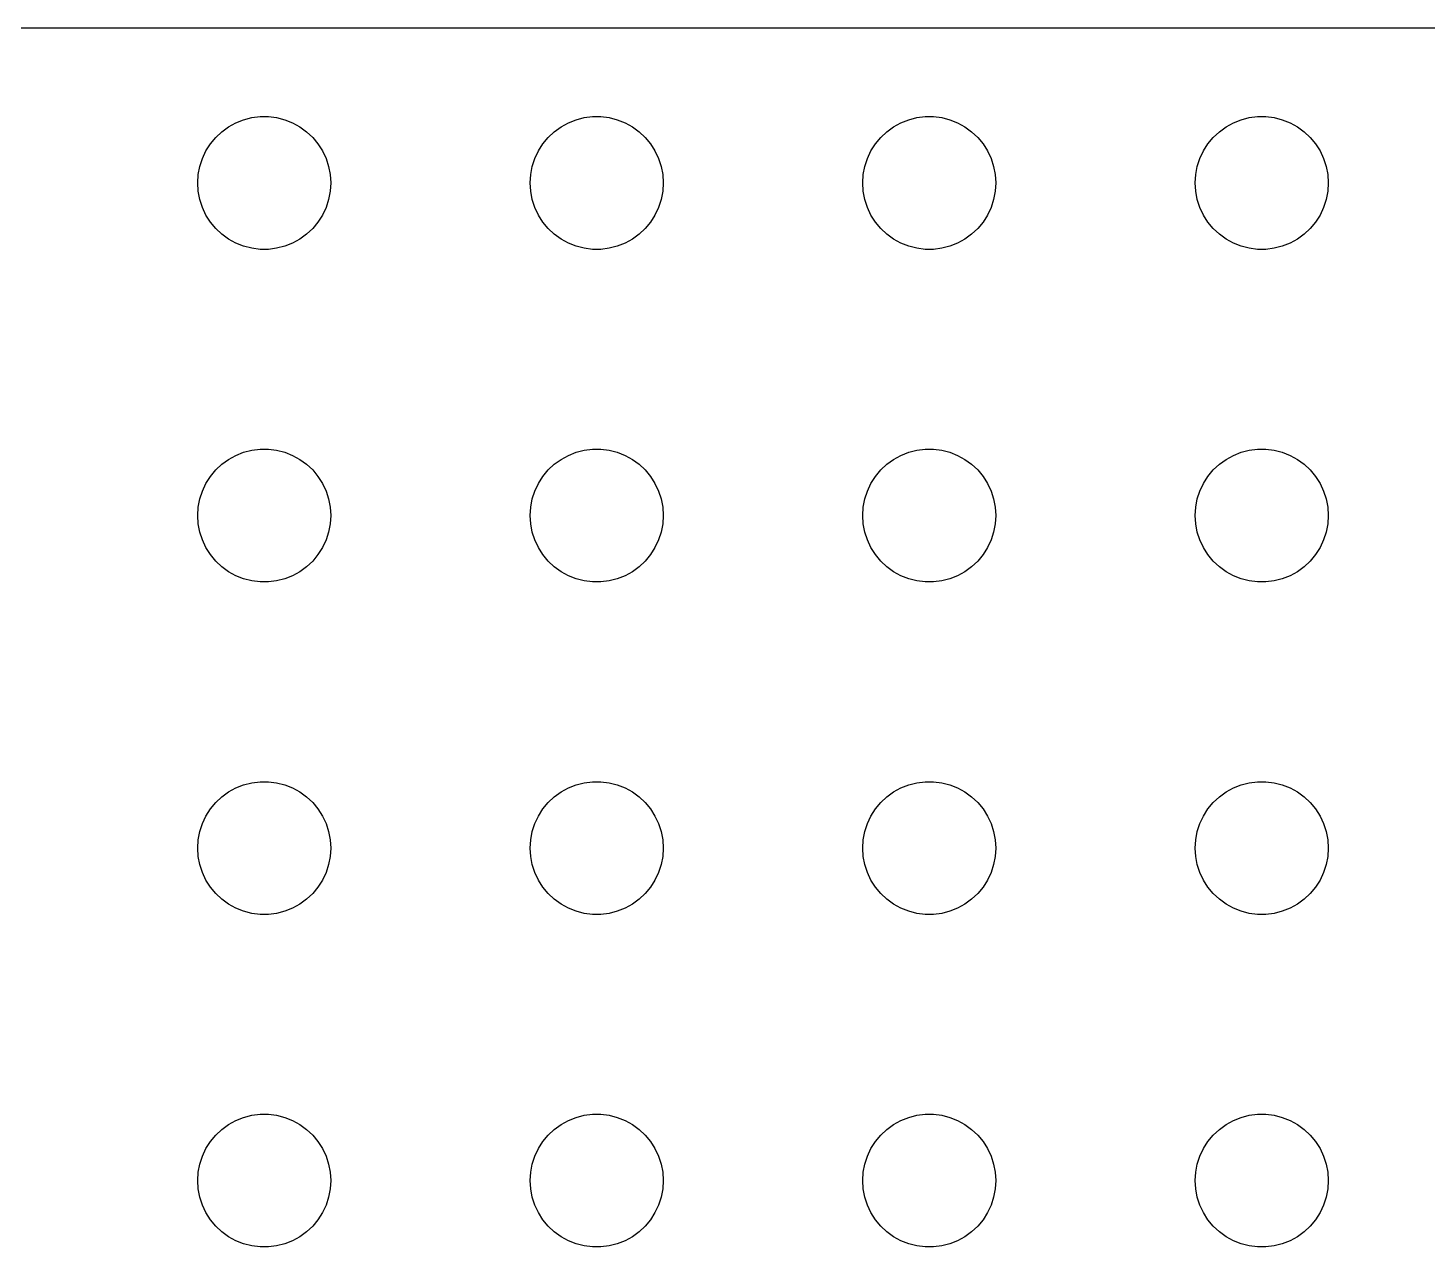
# Model space of a CAD drawing. Header units: metres. Extents: x -134 to 134, y 518 to 1078.
# Drawn here: x -63.2 to 0, y 681 to 736 of the extents above; entities that cross this region are included whole.
import ezdxf

# ---------------------------------------------------------------- set-up
doc = ezdxf.new("R2010")
doc.units = ezdxf.units.M

msp = doc.modelspace()

# ---------------------------------------------------------------- linework, layer by layer
for p, q in [((129.814, 735.99), (-129.814, 735.99)), ((-53.0621, 731.947), (-52.6884, 731.994)), ((-52.6884, 731.994), (-52.3116, 731.994)), ((-52.3116, 731.994), (-51.9379, 731.947)), ((-38.0621, 731.947), (-37.6884, 731.994)), ((-37.6884, 731.994), (-37.3116, 731.994)), ((-37.3116, 731.994), (-36.9379, 731.947)), ((-23.0621, 731.947), (-22.6884, 731.994)), ((-22.6884, 731.994), (-22.3116, 731.994)), ((-22.3116, 731.994), (-21.9379, 731.947)), ((-8.06213, 731.947), (-7.68837, 731.994)), ((-7.68837, 731.994), (-7.31161, 731.994)), ((-7.31161, 731.994), (-6.93785, 731.947)), ((-54.4123, 731.312), (-54.1075, 731.533)), ((-54.1075, 731.533), (-53.7773, 731.714)), ((-53.7773, 731.714), (-53.427, 731.853)), ((-53.427, 731.853), (-53.0621, 731.947)), ((-51.9379, 731.947), (-51.5729, 731.853)), ((-51.5729, 731.853), (-51.2227, 731.714)), ((-51.2227, 731.714), (-50.8925, 731.533)), ((-50.8925, 731.533), (-50.5877, 731.312)), ((-39.4123, 731.312), (-39.1075, 731.533)), ((-39.1075, 731.533), (-38.7773, 731.714)), ((-38.7773, 731.714), (-38.427, 731.853)), ((-38.427, 731.853), (-38.0621, 731.947)), ((-36.9379, 731.947), (-36.5729, 731.853)), ((-36.5729, 731.853), (-36.2227, 731.714)), ((-36.2227, 731.714), (-35.8925, 731.533)), ((-35.8925, 731.533), (-35.5877, 731.312)), ((-24.4123, 731.312), (-24.1075, 731.533)), ((-24.1075, 731.533), (-23.7773, 731.714)), ((-23.7773, 731.714), (-23.427, 731.853)), ((-23.427, 731.853), (-23.0621, 731.947)), ((-21.9379, 731.947), (-21.5729, 731.853)), ((-21.5729, 731.853), (-21.2227, 731.714)), ((-21.2227, 731.714), (-20.8925, 731.533)), ((-20.8925, 731.533), (-20.5877, 731.312)), ((-9.41226, 731.312), (-9.10747, 731.533)), ((-9.10747, 731.533), (-8.77733, 731.714)), ((-8.77733, 731.714), (-8.42705, 731.853)), ((-8.42705, 731.853), (-8.06213, 731.947)), ((-6.93785, 731.947), (-6.57294, 731.853)), ((-6.57294, 731.853), (-6.22266, 731.714)), ((-6.22266, 731.714), (-5.89252, 731.533)), ((-5.89252, 731.533), (-5.58772, 731.312)), ((-55.1289, 730.445), (-54.927, 730.763)), ((-54.927, 730.763), (-54.6869, 731.054)), ((-54.6869, 731.054), (-54.4123, 731.312)), ((-50.5877, 731.312), (-50.3131, 731.054)), ((-50.3131, 731.054), (-50.0729, 730.763)), ((-50.0729, 730.763), (-49.8711, 730.445)), ((-40.1289, 730.445), (-39.927, 730.763)), ((-39.927, 730.763), (-39.6869, 731.054)), ((-39.6869, 731.054), (-39.4123, 731.312)), ((-35.5877, 731.312), (-35.3131, 731.054)), ((-35.3131, 731.054), (-35.0729, 730.763)), ((-35.0729, 730.763), (-34.8711, 730.445)), ((-25.1289, 730.445), (-24.927, 730.763)), ((-24.927, 730.763), (-24.6869, 731.054)), ((-24.6869, 731.054), (-24.4123, 731.312)), ((-20.5877, 731.312), (-20.3131, 731.054)), ((-20.3131, 731.054), (-20.0729, 730.763)), ((-20.0729, 730.763), (-19.8711, 730.445)), ((-10.1289, 730.445), (-9.92705, 730.763)), ((-9.92705, 730.763), (-9.6869, 731.054)), ((-9.6869, 731.054), (-9.41226, 731.312)), ((-5.58772, 731.312), (-5.31308, 731.054)), ((-5.31308, 731.054), (-5.07294, 730.763)), ((-5.07294, 730.763), (-4.87108, 730.445)), ((-55.4057, 729.746), (-55.2893, 730.104)), ((-55.2893, 730.104), (-55.1289, 730.445)), ((-49.8711, 730.445), (-49.7107, 730.104)), ((-49.7107, 730.104), (-49.5942, 729.746)), ((-40.4057, 729.746), (-40.2893, 730.104)), ((-40.2893, 730.104), (-40.1289, 730.445)), ((-34.8711, 730.445), (-34.7107, 730.104)), ((-34.7107, 730.104), (-34.5942, 729.746)), ((-25.4057, 729.746), (-25.2893, 730.104)), ((-25.2893, 730.104), (-25.1289, 730.445)), ((-19.8711, 730.445), (-19.7107, 730.104)), ((-19.7107, 730.104), (-19.5942, 729.746)), ((-10.4057, 729.746), (-10.2893, 730.104)), ((-10.2893, 730.104), (-10.1289, 730.445)), ((-4.87108, 730.445), (-4.71066, 730.104)), ((-4.71066, 730.104), (-4.59424, 729.746)), ((-55.4763, 729.376), (-55.4057, 729.746)), ((-49.5942, 729.746), (-49.5237, 729.376)), ((-40.4763, 729.376), (-40.4057, 729.746)), ((-34.5942, 729.746), (-34.5237, 729.376)), ((-25.4763, 729.376), (-25.4057, 729.746)), ((-19.5942, 729.746), (-19.5237, 729.376)), ((-10.4763, 729.376), (-10.4057, 729.746)), ((-4.59424, 729.746), (-4.52365, 729.376)), ((-55.5, 729), (-55.4763, 729.376)), ((-55.4763, 728.624), (-55.5, 729)), ((-49.5237, 729.376), (-49.5, 729)), ((-49.5, 729), (-49.5237, 728.624)), ((-40.5, 729), (-40.4763, 729.376)), ((-40.4763, 728.624), (-40.5, 729)), ((-34.5237, 729.376), (-34.5, 729)), ((-34.5, 729), (-34.5237, 728.624)), ((-25.5, 729), (-25.4763, 729.376)), ((-25.4763, 728.624), (-25.5, 729)), ((-19.5237, 729.376), (-19.5, 729)), ((-19.5, 729), (-19.5237, 728.624)), ((-10.5, 729), (-10.4763, 729.376)), ((-10.4763, 728.624), (-10.5, 729)), ((-4.52365, 729.376), (-4.5, 729)), ((-4.5, 729), (-4.52365, 728.624)), ((-55.4057, 728.254), (-55.4763, 728.624)), ((-55.2893, 727.896), (-55.4057, 728.254)), ((-49.5942, 728.254), (-49.7107, 727.896)), ((-49.5237, 728.624), (-49.5942, 728.254)), ((-40.4057, 728.254), (-40.4763, 728.624)), ((-40.2893, 727.896), (-40.4057, 728.254)), ((-34.5942, 728.254), (-34.7107, 727.896)), ((-34.5237, 728.624), (-34.5942, 728.254)), ((-25.4057, 728.254), (-25.4763, 728.624)), ((-25.2893, 727.896), (-25.4057, 728.254)), ((-19.5942, 728.254), (-19.7107, 727.896)), ((-19.5237, 728.624), (-19.5942, 728.254)), ((-10.4057, 728.254), (-10.4763, 728.624)), ((-10.2893, 727.896), (-10.4057, 728.254)), ((-4.59424, 728.254), (-4.71066, 727.896)), ((-4.52365, 728.624), (-4.59424, 728.254)), ((-55.1289, 727.555), (-55.2893, 727.896)), ((-54.927, 727.237), (-55.1289, 727.555)), ((-49.8711, 727.555), (-50.0729, 727.237)), ((-49.7107, 727.896), (-49.8711, 727.555)), ((-40.1289, 727.555), (-40.2893, 727.896)), ((-39.927, 727.237), (-40.1289, 727.555)), ((-34.8711, 727.555), (-35.0729, 727.237)), ((-34.7107, 727.896), (-34.8711, 727.555)), ((-25.1289, 727.555), (-25.2893, 727.896)), ((-24.927, 727.237), (-25.1289, 727.555)), ((-19.8711, 727.555), (-20.0729, 727.237)), ((-19.7107, 727.896), (-19.8711, 727.555)), ((-10.1289, 727.555), (-10.2893, 727.896)), ((-9.92705, 727.237), (-10.1289, 727.555)), ((-4.87108, 727.555), (-5.07294, 727.237)), ((-4.71066, 727.896), (-4.87108, 727.555)), ((-54.6869, 726.946), (-54.927, 727.237)), ((-54.4123, 726.688), (-54.6869, 726.946)), ((-50.3131, 726.946), (-50.5877, 726.688)), ((-50.0729, 727.237), (-50.3131, 726.946)), ((-39.6869, 726.946), (-39.927, 727.237)), ((-39.4123, 726.688), (-39.6869, 726.946)), ((-35.3131, 726.946), (-35.5877, 726.688)), ((-35.0729, 727.237), (-35.3131, 726.946)), ((-24.6869, 726.946), (-24.927, 727.237)), ((-24.4123, 726.688), (-24.6869, 726.946)), ((-20.3131, 726.946), (-20.5877, 726.688)), ((-20.0729, 727.237), (-20.3131, 726.946)), ((-9.6869, 726.946), (-9.92705, 727.237)), ((-9.41226, 726.688), (-9.6869, 726.946)), ((-5.31308, 726.946), (-5.58772, 726.688)), ((-5.07294, 727.237), (-5.31308, 726.946)), ((-54.1075, 726.467), (-54.4123, 726.688)), ((-53.7773, 726.286), (-54.1075, 726.467)), ((-53.427, 726.147), (-53.7773, 726.286)), ((-51.2227, 726.286), (-51.5729, 726.147)), ((-50.8925, 726.467), (-51.2227, 726.286)), ((-50.5877, 726.688), (-50.8925, 726.467)), ((-39.1075, 726.467), (-39.4123, 726.688)), ((-38.7773, 726.286), (-39.1075, 726.467)), ((-38.427, 726.147), (-38.7773, 726.286)), ((-36.2227, 726.286), (-36.5729, 726.147)), ((-35.8925, 726.467), (-36.2227, 726.286)), ((-35.5877, 726.688), (-35.8925, 726.467)), ((-24.1075, 726.467), (-24.4123, 726.688)), ((-23.7773, 726.286), (-24.1075, 726.467)), ((-23.427, 726.147), (-23.7773, 726.286)), ((-21.2227, 726.286), (-21.5729, 726.147)), ((-20.8925, 726.467), (-21.2227, 726.286)), ((-20.5877, 726.688), (-20.8925, 726.467)), ((-9.10747, 726.467), (-9.41226, 726.688)), ((-8.77733, 726.286), (-9.10747, 726.467)), ((-8.42705, 726.147), (-8.77733, 726.286)), ((-6.22266, 726.286), (-6.57294, 726.147)), ((-5.89252, 726.467), (-6.22266, 726.286)), ((-5.58772, 726.688), (-5.89252, 726.467)), ((-53.0621, 726.053), (-53.427, 726.147)), ((-52.6884, 726.006), (-53.0621, 726.053)), ((-52.3116, 726.006), (-52.6884, 726.006)), ((-51.9379, 726.053), (-52.3116, 726.006)), ((-51.5729, 726.147), (-51.9379, 726.053)), ((-38.0621, 726.053), (-38.427, 726.147)), ((-37.6884, 726.006), (-38.0621, 726.053)), ((-37.3116, 726.006), (-37.6884, 726.006)), ((-36.9379, 726.053), (-37.3116, 726.006)), ((-36.5729, 726.147), (-36.9379, 726.053)), ((-23.0621, 726.053), (-23.427, 726.147)), ((-22.6884, 726.006), (-23.0621, 726.053)), ((-22.3116, 726.006), (-22.6884, 726.006)), ((-21.9379, 726.053), (-22.3116, 726.006)), ((-21.5729, 726.147), (-21.9379, 726.053)), ((-8.06213, 726.053), (-8.42705, 726.147)), ((-7.68837, 726.006), (-8.06213, 726.053)), ((-7.31161, 726.006), (-7.68837, 726.006)), ((-6.93785, 726.053), (-7.31161, 726.006)), ((-6.57294, 726.147), (-6.93785, 726.053)), ((-53.7773, 716.714), (-53.427, 716.853)), ((-53.427, 716.853), (-53.0621, 716.947)), ((-53.0621, 716.947), (-52.6884, 716.994)), ((-52.6884, 716.994), (-52.3116, 716.994)), ((-52.3116, 716.994), (-51.9379, 716.947)), ((-51.9379, 716.947), (-51.5729, 716.853)), ((-51.5729, 716.853), (-51.2227, 716.714)), ((-38.7773, 716.714), (-38.427, 716.853)), ((-38.427, 716.853), (-38.0621, 716.947)), ((-38.0621, 716.947), (-37.6884, 716.994)), ((-37.6884, 716.994), (-37.3116, 716.994)), ((-37.3116, 716.994), (-36.9379, 716.947)), ((-36.9379, 716.947), (-36.5729, 716.853)), ((-36.5729, 716.853), (-36.2227, 716.714)), ((-23.7773, 716.714), (-23.427, 716.853)), ((-23.427, 716.853), (-23.0621, 716.947)), ((-23.0621, 716.947), (-22.6884, 716.994)), ((-22.6884, 716.994), (-22.3116, 716.994)), ((-22.3116, 716.994), (-21.9379, 716.947)), ((-21.9379, 716.947), (-21.5729, 716.853)), ((-21.5729, 716.853), (-21.2227, 716.714)), ((-8.77733, 716.714), (-8.42705, 716.853)), ((-8.42705, 716.853), (-8.06213, 716.947)), ((-8.06213, 716.947), (-7.68837, 716.994)), ((-7.68837, 716.994), (-7.31161, 716.994)), ((-7.31161, 716.994), (-6.93785, 716.947)), ((-6.93785, 716.947), (-6.57294, 716.853)), ((-6.57294, 716.853), (-6.22266, 716.714)), ((-54.6869, 716.054), (-54.4123, 716.312)), ((-54.4123, 716.312), (-54.1075, 716.533)), ((-54.1075, 716.533), (-53.7773, 716.714)), ((-51.2227, 716.714), (-50.8925, 716.533)), ((-50.8925, 716.533), (-50.5877, 716.312)), ((-50.5877, 716.312), (-50.3131, 716.054)), ((-39.6869, 716.054), (-39.4123, 716.312)), ((-39.4123, 716.312), (-39.1075, 716.533)), ((-39.1075, 716.533), (-38.7773, 716.714)), ((-36.2227, 716.714), (-35.8925, 716.533)), ((-35.8925, 716.533), (-35.5877, 716.312)), ((-35.5877, 716.312), (-35.3131, 716.054)), ((-24.6869, 716.054), (-24.4123, 716.312)), ((-24.4123, 716.312), (-24.1075, 716.533)), ((-24.1075, 716.533), (-23.7773, 716.714)), ((-21.2227, 716.714), (-20.8925, 716.533)), ((-20.8925, 716.533), (-20.5877, 716.312)), ((-20.5877, 716.312), (-20.3131, 716.054)), ((-9.6869, 716.054), (-9.41226, 716.312)), ((-9.41226, 716.312), (-9.10747, 716.533)), ((-9.10747, 716.533), (-8.77733, 716.714)), ((-6.22266, 716.714), (-5.89252, 716.533)), ((-5.89252, 716.533), (-5.58772, 716.312)), ((-5.58772, 716.312), (-5.31308, 716.054)), ((-55.1289, 715.445), (-54.927, 715.763)), ((-54.927, 715.763), (-54.6869, 716.054)), ((-50.3131, 716.054), (-50.0729, 715.763)), ((-50.0729, 715.763), (-49.8711, 715.445)), ((-40.1289, 715.445), (-39.927, 715.763)), ((-39.927, 715.763), (-39.6869, 716.054)), ((-35.3131, 716.054), (-35.0729, 715.763)), ((-35.0729, 715.763), (-34.8711, 715.445)), ((-25.1289, 715.445), (-24.927, 715.763)), ((-24.927, 715.763), (-24.6869, 716.054)), ((-20.3131, 716.054), (-20.0729, 715.763)), ((-20.0729, 715.763), (-19.8711, 715.445)), ((-10.1289, 715.445), (-9.92705, 715.763)), ((-9.92705, 715.763), (-9.6869, 716.054)), ((-5.31308, 716.054), (-5.07294, 715.763)), ((-5.07294, 715.763), (-4.87108, 715.445)), ((-55.4057, 714.746), (-55.2893, 715.104)), ((-55.2893, 715.104), (-55.1289, 715.445)), ((-49.8711, 715.445), (-49.7107, 715.104)), ((-49.7107, 715.104), (-49.5942, 714.746)), ((-40.4057, 714.746), (-40.2893, 715.104)), ((-40.2893, 715.104), (-40.1289, 715.445)), ((-34.8711, 715.445), (-34.7107, 715.104)), ((-34.7107, 715.104), (-34.5942, 714.746)), ((-25.4057, 714.746), (-25.2893, 715.104)), ((-25.2893, 715.104), (-25.1289, 715.445)), ((-19.8711, 715.445), (-19.7107, 715.104)), ((-19.7107, 715.104), (-19.5942, 714.746)), ((-10.4057, 714.746), (-10.2893, 715.104)), ((-10.2893, 715.104), (-10.1289, 715.445)), ((-4.87108, 715.445), (-4.71066, 715.104)), ((-4.71066, 715.104), (-4.59424, 714.746)), ((-55.5, 714), (-55.4763, 714.376)), ((-55.4763, 714.376), (-55.4057, 714.746)), ((-49.5942, 714.746), (-49.5237, 714.376)), ((-49.5237, 714.376), (-49.5, 714)), ((-40.5, 714), (-40.4763, 714.376)), ((-40.4763, 714.376), (-40.4057, 714.746)), ((-34.5942, 714.746), (-34.5237, 714.376)), ((-34.5237, 714.376), (-34.5, 714)), ((-25.5, 714), (-25.4763, 714.376)), ((-25.4763, 714.376), (-25.4057, 714.746)), ((-19.5942, 714.746), (-19.5237, 714.376)), ((-19.5237, 714.376), (-19.5, 714)), ((-10.5, 714), (-10.4763, 714.376)), ((-10.4763, 714.376), (-10.4057, 714.746)), ((-4.59424, 714.746), (-4.52365, 714.376)), ((-4.52365, 714.376), (-4.5, 714)), ((-55.4763, 713.624), (-55.5, 714)), ((-49.5, 714), (-49.5237, 713.624)), ((-40.4763, 713.624), (-40.5, 714)), ((-34.5, 714), (-34.5237, 713.624)), ((-25.4763, 713.624), (-25.5, 714)), ((-19.5, 714), (-19.5237, 713.624)), ((-10.4763, 713.624), (-10.5, 714)), ((-4.5, 714), (-4.52365, 713.624)), ((-55.4057, 713.254), (-55.4763, 713.624)), ((-55.2893, 712.896), (-55.4057, 713.254)), ((-49.5942, 713.254), (-49.7107, 712.896)), ((-49.5237, 713.624), (-49.5942, 713.254)), ((-40.4057, 713.254), (-40.4763, 713.624)), ((-40.2893, 712.896), (-40.4057, 713.254)), ((-34.5942, 713.254), (-34.7107, 712.896)), ((-34.5237, 713.624), (-34.5942, 713.254)), ((-25.4057, 713.254), (-25.4763, 713.624)), ((-25.2893, 712.896), (-25.4057, 713.254)), ((-19.5942, 713.254), (-19.7107, 712.896)), ((-19.5237, 713.624), (-19.5942, 713.254)), ((-10.4057, 713.254), (-10.4763, 713.624)), ((-10.2893, 712.896), (-10.4057, 713.254)), ((-4.59424, 713.254), (-4.71066, 712.896)), ((-4.52365, 713.624), (-4.59424, 713.254)), ((-55.1289, 712.555), (-55.2893, 712.896)), ((-54.927, 712.237), (-55.1289, 712.555)), ((-49.8711, 712.555), (-50.0729, 712.237)), ((-49.7107, 712.896), (-49.8711, 712.555)), ((-40.1289, 712.555), (-40.2893, 712.896)), ((-39.927, 712.237), (-40.1289, 712.555)), ((-34.8711, 712.555), (-35.0729, 712.237)), ((-34.7107, 712.896), (-34.8711, 712.555)), ((-25.1289, 712.555), (-25.2893, 712.896)), ((-24.927, 712.237), (-25.1289, 712.555)), ((-19.8711, 712.555), (-20.0729, 712.237)), ((-19.7107, 712.896), (-19.8711, 712.555)), ((-10.1289, 712.555), (-10.2893, 712.896)), ((-9.92705, 712.237), (-10.1289, 712.555)), ((-4.87108, 712.555), (-5.07294, 712.237)), ((-4.71066, 712.896), (-4.87108, 712.555)), ((-54.6869, 711.946), (-54.927, 712.237)), ((-54.4123, 711.688), (-54.6869, 711.946)), ((-50.3131, 711.946), (-50.5877, 711.688)), ((-50.0729, 712.237), (-50.3131, 711.946)), ((-39.6869, 711.946), (-39.927, 712.237)), ((-39.4123, 711.688), (-39.6869, 711.946)), ((-35.3131, 711.946), (-35.5877, 711.688)), ((-35.0729, 712.237), (-35.3131, 711.946)), ((-24.6869, 711.946), (-24.927, 712.237)), ((-24.4123, 711.688), (-24.6869, 711.946)), ((-20.3131, 711.946), (-20.5877, 711.688)), ((-20.0729, 712.237), (-20.3131, 711.946)), ((-9.6869, 711.946), (-9.92705, 712.237)), ((-9.41226, 711.688), (-9.6869, 711.946)), ((-5.31308, 711.946), (-5.58772, 711.688)), ((-5.07294, 712.237), (-5.31308, 711.946)), ((-54.1075, 711.467), (-54.4123, 711.688)), ((-53.7773, 711.286), (-54.1075, 711.467)), ((-53.427, 711.147), (-53.7773, 711.286)), ((-53.0621, 711.053), (-53.427, 711.147)), ((-51.5729, 711.147), (-51.9379, 711.053)), ((-51.2227, 711.286), (-51.5729, 711.147)), ((-50.8925, 711.467), (-51.2227, 711.286)), ((-50.5877, 711.688), (-50.8925, 711.467)), ((-39.1075, 711.467), (-39.4123, 711.688)), ((-38.7773, 711.286), (-39.1075, 711.467)), ((-38.427, 711.147), (-38.7773, 711.286)), ((-38.0621, 711.053), (-38.427, 711.147)), ((-36.5729, 711.147), (-36.9379, 711.053)), ((-36.2227, 711.286), (-36.5729, 711.147)), ((-35.8925, 711.467), (-36.2227, 711.286)), ((-35.5877, 711.688), (-35.8925, 711.467)), ((-24.1075, 711.467), (-24.4123, 711.688)), ((-23.7773, 711.286), (-24.1075, 711.467)), ((-23.427, 711.147), (-23.7773, 711.286)), ((-23.0621, 711.053), (-23.427, 711.147)), ((-21.5729, 711.147), (-21.9379, 711.053)), ((-21.2227, 711.286), (-21.5729, 711.147)), ((-20.8925, 711.467), (-21.2227, 711.286)), ((-20.5877, 711.688), (-20.8925, 711.467)), ((-9.10747, 711.467), (-9.41226, 711.688)), ((-8.77733, 711.286), (-9.10747, 711.467)), ((-8.42705, 711.147), (-8.77733, 711.286)), ((-8.06213, 711.053), (-8.42705, 711.147)), ((-6.57294, 711.147), (-6.93785, 711.053)), ((-6.22266, 711.286), (-6.57294, 711.147)), ((-5.89252, 711.467), (-6.22266, 711.286)), ((-5.58772, 711.688), (-5.89252, 711.467)), ((-52.6884, 711.006), (-53.0621, 711.053)), ((-52.3116, 711.006), (-52.6884, 711.006)), ((-51.9379, 711.053), (-52.3116, 711.006)), ((-37.6884, 711.006), (-38.0621, 711.053)), ((-37.3116, 711.006), (-37.6884, 711.006)), ((-36.9379, 711.053), (-37.3116, 711.006)), ((-22.6884, 711.006), (-23.0621, 711.053)), ((-22.3116, 711.006), (-22.6884, 711.006)), ((-21.9379, 711.053), (-22.3116, 711.006)), ((-7.68837, 711.006), (-8.06213, 711.053)), ((-7.31161, 711.006), (-7.68837, 711.006)), ((-6.93785, 711.053), (-7.31161, 711.006)), ((-54.1075, 701.533), (-53.7773, 701.714)), ((-53.7773, 701.714), (-53.427, 701.853)), ((-53.427, 701.853), (-53.0621, 701.947)), ((-53.0621, 701.947), (-52.6884, 701.994)), ((-52.6884, 701.994), (-52.3116, 701.994)), ((-52.3116, 701.994), (-51.9379, 701.947)), ((-51.9379, 701.947), (-51.5729, 701.853)), ((-51.5729, 701.853), (-51.2227, 701.714)), ((-51.2227, 701.714), (-50.8925, 701.533)), ((-39.1075, 701.533), (-38.7773, 701.714)), ((-38.7773, 701.714), (-38.427, 701.853)), ((-38.427, 701.853), (-38.0621, 701.947)), ((-38.0621, 701.947), (-37.6884, 701.994)), ((-37.6884, 701.994), (-37.3116, 701.994)), ((-37.3116, 701.994), (-36.9379, 701.947)), ((-36.9379, 701.947), (-36.5729, 701.853)), ((-36.5729, 701.853), (-36.2227, 701.714)), ((-36.2227, 701.714), (-35.8925, 701.533)), ((-24.1075, 701.533), (-23.7773, 701.714)), ((-23.7773, 701.714), (-23.427, 701.853)), ((-23.427, 701.853), (-23.0621, 701.947)), ((-23.0621, 701.947), (-22.6884, 701.994)), ((-22.6884, 701.994), (-22.3116, 701.994)), ((-22.3116, 701.994), (-21.9379, 701.947)), ((-21.9379, 701.947), (-21.5729, 701.853)), ((-21.5729, 701.853), (-21.2227, 701.714)), ((-21.2227, 701.714), (-20.8925, 701.533)), ((-9.10747, 701.533), (-8.77733, 701.714)), ((-8.77733, 701.714), (-8.42705, 701.853)), ((-8.42705, 701.853), (-8.06213, 701.947)), ((-8.06213, 701.947), (-7.68837, 701.994)), ((-7.68837, 701.994), (-7.31161, 701.994)), ((-7.31161, 701.994), (-6.93785, 701.947)), ((-6.93785, 701.947), (-6.57294, 701.853)), ((-6.57294, 701.853), (-6.22266, 701.714)), ((-6.22266, 701.714), (-5.89252, 701.533)), ((-54.927, 700.763), (-54.6869, 701.054)), ((-54.6869, 701.054), (-54.4123, 701.312)), ((-54.4123, 701.312), (-54.1075, 701.533)), ((-50.8925, 701.533), (-50.5877, 701.312)), ((-50.5877, 701.312), (-50.3131, 701.054)), ((-50.3131, 701.054), (-50.0729, 700.763)), ((-39.927, 700.763), (-39.6869, 701.054)), ((-39.6869, 701.054), (-39.4123, 701.312)), ((-39.4123, 701.312), (-39.1075, 701.533)), ((-35.8925, 701.533), (-35.5877, 701.312)), ((-35.5877, 701.312), (-35.3131, 701.054)), ((-35.3131, 701.054), (-35.0729, 700.763)), ((-24.927, 700.763), (-24.6869, 701.054)), ((-24.6869, 701.054), (-24.4123, 701.312)), ((-24.4123, 701.312), (-24.1075, 701.533)), ((-20.8925, 701.533), (-20.5877, 701.312)), ((-20.5877, 701.312), (-20.3131, 701.054)), ((-20.3131, 701.054), (-20.0729, 700.763)), ((-9.92705, 700.763), (-9.6869, 701.054)), ((-9.6869, 701.054), (-9.41226, 701.312)), ((-9.41226, 701.312), (-9.10747, 701.533)), ((-5.89252, 701.533), (-5.58772, 701.312)), ((-5.58772, 701.312), (-5.31308, 701.054)), ((-5.31308, 701.054), (-5.07294, 700.763)), ((-55.2893, 700.104), (-55.1289, 700.445)), ((-55.1289, 700.445), (-54.927, 700.763)), ((-50.0729, 700.763), (-49.8711, 700.445)), ((-49.8711, 700.445), (-49.7107, 700.104)), ((-40.2893, 700.104), (-40.1289, 700.445)), ((-40.1289, 700.445), (-39.927, 700.763)), ((-35.0729, 700.763), (-34.8711, 700.445)), ((-34.8711, 700.445), (-34.7107, 700.104)), ((-25.2893, 700.104), (-25.1289, 700.445)), ((-25.1289, 700.445), (-24.927, 700.763)), ((-20.0729, 700.763), (-19.8711, 700.445)), ((-19.8711, 700.445), (-19.7107, 700.104)), ((-10.2893, 700.104), (-10.1289, 700.445)), ((-10.1289, 700.445), (-9.92705, 700.763)), ((-5.07294, 700.763), (-4.87108, 700.445)), ((-4.87108, 700.445), (-4.71066, 700.104)), ((-55.4057, 699.746), (-55.2893, 700.104)), ((-49.7107, 700.104), (-49.5942, 699.746)), ((-40.4057, 699.746), (-40.2893, 700.104)), ((-34.7107, 700.104), (-34.5942, 699.746)), ((-25.4057, 699.746), (-25.2893, 700.104)), ((-19.7107, 700.104), (-19.5942, 699.746)), ((-10.4057, 699.746), (-10.2893, 700.104)), ((-4.71066, 700.104), (-4.59424, 699.746)), ((-55.5, 699), (-55.4763, 699.376)), ((-55.4763, 699.376), (-55.4057, 699.746)), ((-49.5942, 699.746), (-49.5237, 699.376)), ((-49.5237, 699.376), (-49.5, 699)), ((-40.5, 699), (-40.4763, 699.376)), ((-40.4763, 699.376), (-40.4057, 699.746)), ((-34.5942, 699.746), (-34.5237, 699.376)), ((-34.5237, 699.376), (-34.5, 699)), ((-25.5, 699), (-25.4763, 699.376)), ((-25.4763, 699.376), (-25.4057, 699.746)), ((-19.5942, 699.746), (-19.5237, 699.376)), ((-19.5237, 699.376), (-19.5, 699)), ((-10.5, 699), (-10.4763, 699.376)), ((-10.4763, 699.376), (-10.4057, 699.746)), ((-4.59424, 699.746), (-4.52365, 699.376)), ((-4.52365, 699.376), (-4.5, 699)), ((-55.4763, 698.624), (-55.5, 699)), ((-55.4057, 698.254), (-55.4763, 698.624)), ((-49.5237, 698.624), (-49.5942, 698.254)), ((-49.5, 699), (-49.5237, 698.624)), ((-40.4763, 698.624), (-40.5, 699)), ((-40.4057, 698.254), (-40.4763, 698.624)), ((-34.5237, 698.624), (-34.5942, 698.254)), ((-34.5, 699), (-34.5237, 698.624)), ((-25.4763, 698.624), (-25.5, 699)), ((-25.4057, 698.254), (-25.4763, 698.624)), ((-19.5237, 698.624), (-19.5942, 698.254)), ((-19.5, 699), (-19.5237, 698.624)), ((-10.4763, 698.624), (-10.5, 699)), ((-10.4057, 698.254), (-10.4763, 698.624)), ((-4.52365, 698.624), (-4.59424, 698.254)), ((-4.5, 699), (-4.52365, 698.624)), ((-55.2893, 697.896), (-55.4057, 698.254)), ((-55.1289, 697.555), (-55.2893, 697.896)), ((-49.7107, 697.896), (-49.8711, 697.555)), ((-49.5942, 698.254), (-49.7107, 697.896)), ((-40.2893, 697.896), (-40.4057, 698.254)), ((-40.1289, 697.555), (-40.2893, 697.896)), ((-34.7107, 697.896), (-34.8711, 697.555)), ((-34.5942, 698.254), (-34.7107, 697.896)), ((-25.2893, 697.896), (-25.4057, 698.254)), ((-25.1289, 697.555), (-25.2893, 697.896)), ((-19.7107, 697.896), (-19.8711, 697.555)), ((-19.5942, 698.254), (-19.7107, 697.896)), ((-10.2893, 697.896), (-10.4057, 698.254)), ((-10.1289, 697.555), (-10.2893, 697.896)), ((-4.71066, 697.896), (-4.87108, 697.555)), ((-4.59424, 698.254), (-4.71066, 697.896)), ((-54.927, 697.237), (-55.1289, 697.555)), ((-54.6869, 696.946), (-54.927, 697.237)), ((-50.0729, 697.237), (-50.3131, 696.946)), ((-49.8711, 697.555), (-50.0729, 697.237)), ((-39.927, 697.237), (-40.1289, 697.555)), ((-39.6869, 696.946), (-39.927, 697.237)), ((-35.0729, 697.237), (-35.3131, 696.946)), ((-34.8711, 697.555), (-35.0729, 697.237)), ((-24.927, 697.237), (-25.1289, 697.555)), ((-24.6869, 696.946), (-24.927, 697.237)), ((-20.0729, 697.237), (-20.3131, 696.946)), ((-19.8711, 697.555), (-20.0729, 697.237)), ((-9.92705, 697.237), (-10.1289, 697.555)), ((-9.6869, 696.946), (-9.92705, 697.237)), ((-5.07294, 697.237), (-5.31308, 696.946)), ((-4.87108, 697.555), (-5.07294, 697.237)), ((-54.4123, 696.688), (-54.6869, 696.946)), ((-54.1075, 696.467), (-54.4123, 696.688)), ((-50.5877, 696.688), (-50.8925, 696.467)), ((-50.3131, 696.946), (-50.5877, 696.688)), ((-39.4123, 696.688), (-39.6869, 696.946)), ((-39.1075, 696.467), (-39.4123, 696.688)), ((-35.5877, 696.688), (-35.8925, 696.467)), ((-35.3131, 696.946), (-35.5877, 696.688)), ((-24.4123, 696.688), (-24.6869, 696.946)), ((-24.1075, 696.467), (-24.4123, 696.688)), ((-20.5877, 696.688), (-20.8925, 696.467)), ((-20.3131, 696.946), (-20.5877, 696.688)), ((-9.41226, 696.688), (-9.6869, 696.946)), ((-9.10747, 696.467), (-9.41226, 696.688)), ((-5.58772, 696.688), (-5.89252, 696.467)), ((-5.31308, 696.946), (-5.58772, 696.688)), ((-53.7773, 696.286), (-54.1075, 696.467)), ((-53.427, 696.147), (-53.7773, 696.286)), ((-53.0621, 696.053), (-53.427, 696.147)), ((-52.6884, 696.006), (-53.0621, 696.053)), ((-52.3116, 696.006), (-52.6884, 696.006)), ((-51.9379, 696.053), (-52.3116, 696.006)), ((-51.5729, 696.147), (-51.9379, 696.053)), ((-51.2227, 696.286), (-51.5729, 696.147)), ((-50.8925, 696.467), (-51.2227, 696.286)), ((-38.7773, 696.286), (-39.1075, 696.467)), ((-38.427, 696.147), (-38.7773, 696.286)), ((-38.0621, 696.053), (-38.427, 696.147)), ((-37.6884, 696.006), (-38.0621, 696.053)), ((-37.3116, 696.006), (-37.6884, 696.006)), ((-36.9379, 696.053), (-37.3116, 696.006)), ((-36.5729, 696.147), (-36.9379, 696.053)), ((-36.2227, 696.286), (-36.5729, 696.147)), ((-35.8925, 696.467), (-36.2227, 696.286)), ((-23.7773, 696.286), (-24.1075, 696.467)), ((-23.427, 696.147), (-23.7773, 696.286)), ((-23.0621, 696.053), (-23.427, 696.147)), ((-22.6884, 696.006), (-23.0621, 696.053)), ((-22.3116, 696.006), (-22.6884, 696.006)), ((-21.9379, 696.053), (-22.3116, 696.006)), ((-21.5729, 696.147), (-21.9379, 696.053)), ((-21.2227, 696.286), (-21.5729, 696.147)), ((-20.8925, 696.467), (-21.2227, 696.286)), ((-8.77733, 696.286), (-9.10747, 696.467)), ((-8.42705, 696.147), (-8.77733, 696.286)), ((-8.06213, 696.053), (-8.42705, 696.147)), ((-7.68837, 696.006), (-8.06213, 696.053)), ((-7.31161, 696.006), (-7.68837, 696.006)), ((-6.93785, 696.053), (-7.31161, 696.006)), ((-6.57294, 696.147), (-6.93785, 696.053)), ((-6.22266, 696.286), (-6.57294, 696.147)), ((-5.89252, 696.467), (-6.22266, 696.286)), ((-54.4123, 686.312), (-54.1075, 686.533)), ((-54.1075, 686.533), (-53.7773, 686.714)), ((-53.7773, 686.714), (-53.427, 686.853)), ((-53.427, 686.853), (-53.0621, 686.947)), ((-53.0621, 686.947), (-52.6884, 686.994)), ((-52.6884, 686.994), (-52.3116, 686.994)), ((-52.3116, 686.994), (-51.9379, 686.947)), ((-51.9379, 686.947), (-51.5729, 686.853)), ((-51.5729, 686.853), (-51.2227, 686.714)), ((-51.2227, 686.714), (-50.8925, 686.533)), ((-50.8925, 686.533), (-50.5877, 686.312)), ((-39.4123, 686.312), (-39.1075, 686.533)), ((-39.1075, 686.533), (-38.7773, 686.714)), ((-38.7773, 686.714), (-38.427, 686.853)), ((-38.427, 686.853), (-38.0621, 686.947)), ((-38.0621, 686.947), (-37.6884, 686.994)), ((-37.6884, 686.994), (-37.3116, 686.994)), ((-37.3116, 686.994), (-36.9379, 686.947)), ((-36.9379, 686.947), (-36.5729, 686.853)), ((-36.5729, 686.853), (-36.2227, 686.714)), ((-36.2227, 686.714), (-35.8925, 686.533)), ((-35.8925, 686.533), (-35.5877, 686.312)), ((-24.4123, 686.312), (-24.1075, 686.533)), ((-24.1075, 686.533), (-23.7773, 686.714)), ((-23.7773, 686.714), (-23.427, 686.853)), ((-23.427, 686.853), (-23.0621, 686.947)), ((-23.0621, 686.947), (-22.6884, 686.994)), ((-22.6884, 686.994), (-22.3116, 686.994)), ((-22.3116, 686.994), (-21.9379, 686.947)), ((-21.9379, 686.947), (-21.5729, 686.853)), ((-21.5729, 686.853), (-21.2227, 686.714)), ((-21.2227, 686.714), (-20.8925, 686.533)), ((-20.8925, 686.533), (-20.5877, 686.312)), ((-9.41226, 686.312), (-9.10747, 686.533)), ((-9.10747, 686.533), (-8.77733, 686.714)), ((-8.77733, 686.714), (-8.42705, 686.853)), ((-8.42705, 686.853), (-8.06213, 686.947)), ((-8.06213, 686.947), (-7.68837, 686.994)), ((-7.68837, 686.994), (-7.31161, 686.994)), ((-7.31161, 686.994), (-6.93785, 686.947)), ((-6.93785, 686.947), (-6.57294, 686.853)), ((-6.57294, 686.853), (-6.22266, 686.714)), ((-6.22266, 686.714), (-5.89252, 686.533)), ((-5.89252, 686.533), (-5.58772, 686.312)), ((-54.927, 685.763), (-54.6869, 686.054)), ((-54.6869, 686.054), (-54.4123, 686.312)), ((-50.5877, 686.312), (-50.3131, 686.054)), ((-50.3131, 686.054), (-50.0729, 685.763)), ((-39.927, 685.763), (-39.6869, 686.054)), ((-39.6869, 686.054), (-39.4123, 686.312)), ((-35.5877, 686.312), (-35.3131, 686.054)), ((-35.3131, 686.054), (-35.0729, 685.763)), ((-24.927, 685.763), (-24.6869, 686.054)), ((-24.6869, 686.054), (-24.4123, 686.312)), ((-20.5877, 686.312), (-20.3131, 686.054)), ((-20.3131, 686.054), (-20.0729, 685.763)), ((-9.92705, 685.763), (-9.6869, 686.054)), ((-9.6869, 686.054), (-9.41226, 686.312)), ((-5.58772, 686.312), (-5.31308, 686.054)), ((-5.31308, 686.054), (-5.07294, 685.763)), ((-55.2893, 685.104), (-55.1289, 685.445)), ((-55.1289, 685.445), (-54.927, 685.763)), ((-50.0729, 685.763), (-49.8711, 685.445)), ((-49.8711, 685.445), (-49.7107, 685.104)), ((-40.2893, 685.104), (-40.1289, 685.445)), ((-40.1289, 685.445), (-39.927, 685.763)), ((-35.0729, 685.763), (-34.8711, 685.445)), ((-34.8711, 685.445), (-34.7107, 685.104)), ((-25.2893, 685.104), (-25.1289, 685.445)), ((-25.1289, 685.445), (-24.927, 685.763)), ((-20.0729, 685.763), (-19.8711, 685.445)), ((-19.8711, 685.445), (-19.7107, 685.104)), ((-10.2893, 685.104), (-10.1289, 685.445)), ((-10.1289, 685.445), (-9.92705, 685.763)), ((-5.07294, 685.763), (-4.87108, 685.445)), ((-4.87108, 685.445), (-4.71066, 685.104)), ((-55.4763, 684.376), (-55.4057, 684.746)), ((-55.4057, 684.746), (-55.2893, 685.104)), ((-49.7107, 685.104), (-49.5942, 684.746)), ((-49.5942, 684.746), (-49.5237, 684.376)), ((-40.4763, 684.376), (-40.4057, 684.746)), ((-40.4057, 684.746), (-40.2893, 685.104)), ((-34.7107, 685.104), (-34.5942, 684.746)), ((-34.5942, 684.746), (-34.5237, 684.376)), ((-25.4763, 684.376), (-25.4057, 684.746)), ((-25.4057, 684.746), (-25.2893, 685.104)), ((-19.7107, 685.104), (-19.5942, 684.746)), ((-19.5942, 684.746), (-19.5237, 684.376)), ((-10.4763, 684.376), (-10.4057, 684.746)), ((-10.4057, 684.746), (-10.2893, 685.104)), ((-4.71066, 685.104), (-4.59424, 684.746)), ((-4.59424, 684.746), (-4.52365, 684.376)), ((-55.5, 684), (-55.4763, 684.376)), ((-55.4763, 683.624), (-55.5, 684)), ((-49.5237, 684.376), (-49.5, 684)), ((-49.5, 684), (-49.5237, 683.624)), ((-40.5, 684), (-40.4763, 684.376)), ((-40.4763, 683.624), (-40.5, 684)), ((-34.5237, 684.376), (-34.5, 684)), ((-34.5, 684), (-34.5237, 683.624)), ((-25.5, 684), (-25.4763, 684.376)), ((-25.4763, 683.624), (-25.5, 684)), ((-19.5237, 684.376), (-19.5, 684)), ((-19.5, 684), (-19.5237, 683.624)), ((-10.5, 684), (-10.4763, 684.376)), ((-10.4763, 683.624), (-10.5, 684)), ((-4.52365, 684.376), (-4.5, 684)), ((-4.5, 684), (-4.52365, 683.624)), ((-55.4057, 683.254), (-55.4763, 683.624)), ((-49.5237, 683.624), (-49.5942, 683.254)), ((-40.4057, 683.254), (-40.4763, 683.624)), ((-34.5237, 683.624), (-34.5942, 683.254)), ((-25.4057, 683.254), (-25.4763, 683.624)), ((-19.5237, 683.624), (-19.5942, 683.254)), ((-10.4057, 683.254), (-10.4763, 683.624)), ((-4.52365, 683.624), (-4.59424, 683.254)), ((-55.2893, 682.896), (-55.4057, 683.254)), ((-55.1289, 682.555), (-55.2893, 682.896)), ((-49.7107, 682.896), (-49.8711, 682.555)), ((-49.5942, 683.254), (-49.7107, 682.896)), ((-40.2893, 682.896), (-40.4057, 683.254)), ((-40.1289, 682.555), (-40.2893, 682.896)), ((-34.7107, 682.896), (-34.8711, 682.555)), ((-34.5942, 683.254), (-34.7107, 682.896)), ((-25.2893, 682.896), (-25.4057, 683.254)), ((-25.1289, 682.555), (-25.2893, 682.896)), ((-19.7107, 682.896), (-19.8711, 682.555)), ((-19.5942, 683.254), (-19.7107, 682.896)), ((-10.2893, 682.896), (-10.4057, 683.254)), ((-10.1289, 682.555), (-10.2893, 682.896)), ((-4.71066, 682.896), (-4.87108, 682.555)), ((-4.59424, 683.254), (-4.71066, 682.896)), ((-54.927, 682.237), (-55.1289, 682.555)), ((-54.6869, 681.946), (-54.927, 682.237)), ((-50.0729, 682.237), (-50.3131, 681.946)), ((-49.8711, 682.555), (-50.0729, 682.237)), ((-39.927, 682.237), (-40.1289, 682.555)), ((-39.6869, 681.946), (-39.927, 682.237)), ((-35.0729, 682.237), (-35.3131, 681.946)), ((-34.8711, 682.555), (-35.0729, 682.237)), ((-24.927, 682.237), (-25.1289, 682.555)), ((-24.6869, 681.946), (-24.927, 682.237)), ((-20.0729, 682.237), (-20.3131, 681.946)), ((-19.8711, 682.555), (-20.0729, 682.237)), ((-9.92705, 682.237), (-10.1289, 682.555)), ((-9.6869, 681.946), (-9.92705, 682.237)), ((-5.07294, 682.237), (-5.31308, 681.946)), ((-4.87108, 682.555), (-5.07294, 682.237)), ((-54.4123, 681.688), (-54.6869, 681.946)), ((-54.1075, 681.467), (-54.4123, 681.688)), ((-53.7773, 681.286), (-54.1075, 681.467)), ((-50.8925, 681.467), (-51.2227, 681.286)), ((-50.5877, 681.688), (-50.8925, 681.467)), ((-50.3131, 681.946), (-50.5877, 681.688)), ((-39.4123, 681.688), (-39.6869, 681.946)), ((-39.1075, 681.467), (-39.4123, 681.688)), ((-38.7773, 681.286), (-39.1075, 681.467)), ((-35.8925, 681.467), (-36.2227, 681.286)), ((-35.5877, 681.688), (-35.8925, 681.467)), ((-35.3131, 681.946), (-35.5877, 681.688)), ((-24.4123, 681.688), (-24.6869, 681.946)), ((-24.1075, 681.467), (-24.4123, 681.688)), ((-23.7773, 681.286), (-24.1075, 681.467)), ((-20.8925, 681.467), (-21.2227, 681.286)), ((-20.5877, 681.688), (-20.8925, 681.467)), ((-20.3131, 681.946), (-20.5877, 681.688)), ((-9.41226, 681.688), (-9.6869, 681.946)), ((-9.10747, 681.467), (-9.41226, 681.688)), ((-8.77733, 681.286), (-9.10747, 681.467)), ((-5.89252, 681.467), (-6.22266, 681.286)), ((-5.58772, 681.688), (-5.89252, 681.467)), ((-5.31308, 681.946), (-5.58772, 681.688)), ((-53.427, 681.147), (-53.7773, 681.286)), ((-53.0621, 681.053), (-53.427, 681.147)), ((-52.6884, 681.006), (-53.0621, 681.053)), ((-52.3116, 681.006), (-52.6884, 681.006)), ((-51.9379, 681.053), (-52.3116, 681.006)), ((-51.5729, 681.147), (-51.9379, 681.053)), ((-51.2227, 681.286), (-51.5729, 681.147)), ((-38.427, 681.147), (-38.7773, 681.286)), ((-38.0621, 681.053), (-38.427, 681.147)), ((-37.6884, 681.006), (-38.0621, 681.053)), ((-37.3116, 681.006), (-37.6884, 681.006)), ((-36.9379, 681.053), (-37.3116, 681.006)), ((-36.5729, 681.147), (-36.9379, 681.053)), ((-36.2227, 681.286), (-36.5729, 681.147)), ((-23.427, 681.147), (-23.7773, 681.286)), ((-23.0621, 681.053), (-23.427, 681.147)), ((-22.6884, 681.006), (-23.0621, 681.053)), ((-22.3116, 681.006), (-22.6884, 681.006)), ((-21.9379, 681.053), (-22.3116, 681.006)), ((-21.5729, 681.147), (-21.9379, 681.053)), ((-21.2227, 681.286), (-21.5729, 681.147)), ((-8.42705, 681.147), (-8.77733, 681.286)), ((-8.06213, 681.053), (-8.42705, 681.147)), ((-7.68837, 681.006), (-8.06213, 681.053)), ((-7.31161, 681.006), (-7.68837, 681.006)), ((-6.93785, 681.053), (-7.31161, 681.006)), ((-6.57294, 681.147), (-6.93785, 681.053)), ((-6.22266, 681.286), (-6.57294, 681.147))]:
    msp.add_line(p, q)

doc.saveas('drawing.dxf')
